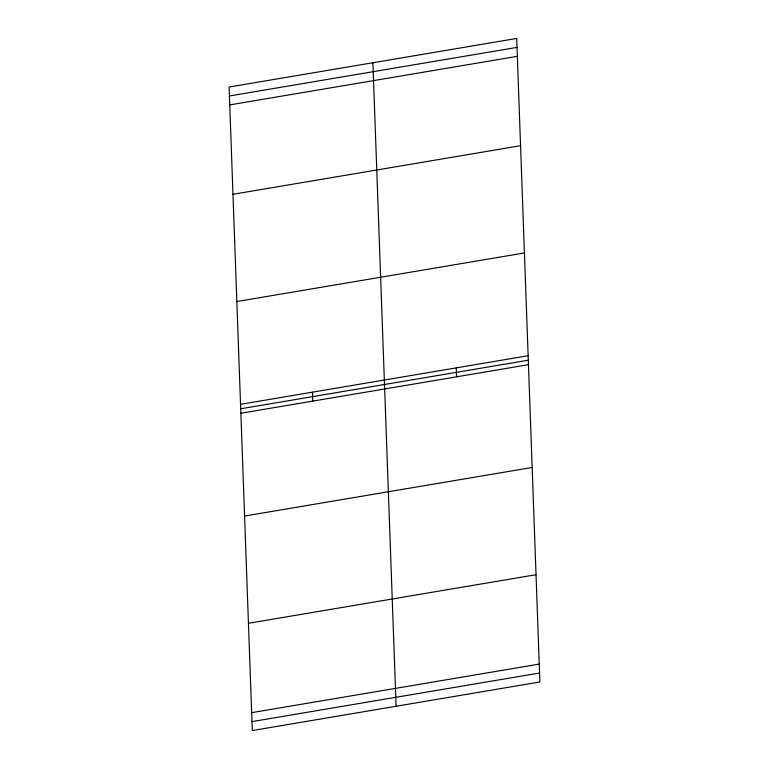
<?xml version="1.0" encoding="UTF-8"?>
<svg xmlns="http://www.w3.org/2000/svg" width="769" height="769" viewBox="0 0 769 769"><rect width="100%" height="100%" fill="white"/><g stroke="black" fill="none" stroke-linecap="round" stroke-linejoin="round"><path stroke-width="1.15" d="M229.422 95.971L517.008 47.39M229.748 104.911L517.335 56.329M232.969 194.288L520.555 145.706M236.833 301.535L524.429 252.953M240.543 404.321L528.13 355.739M240.707 408.791L528.293 360.209M240.87 413.261L528.457 364.679M244.571 516.047L532.167 467.465M248.445 623.294L536.031 574.712M251.665 712.671L539.252 664.089M251.992 721.61L539.578 673.029M456.238 367.89L456.555 376.82M372.898 62.741L396.102 706.259M312.445 392.18L312.762 401.11M516.691 38.45L229.104 87.032L252.309 730.55L539.896 681.968L516.691 38.45"/></g></svg>
